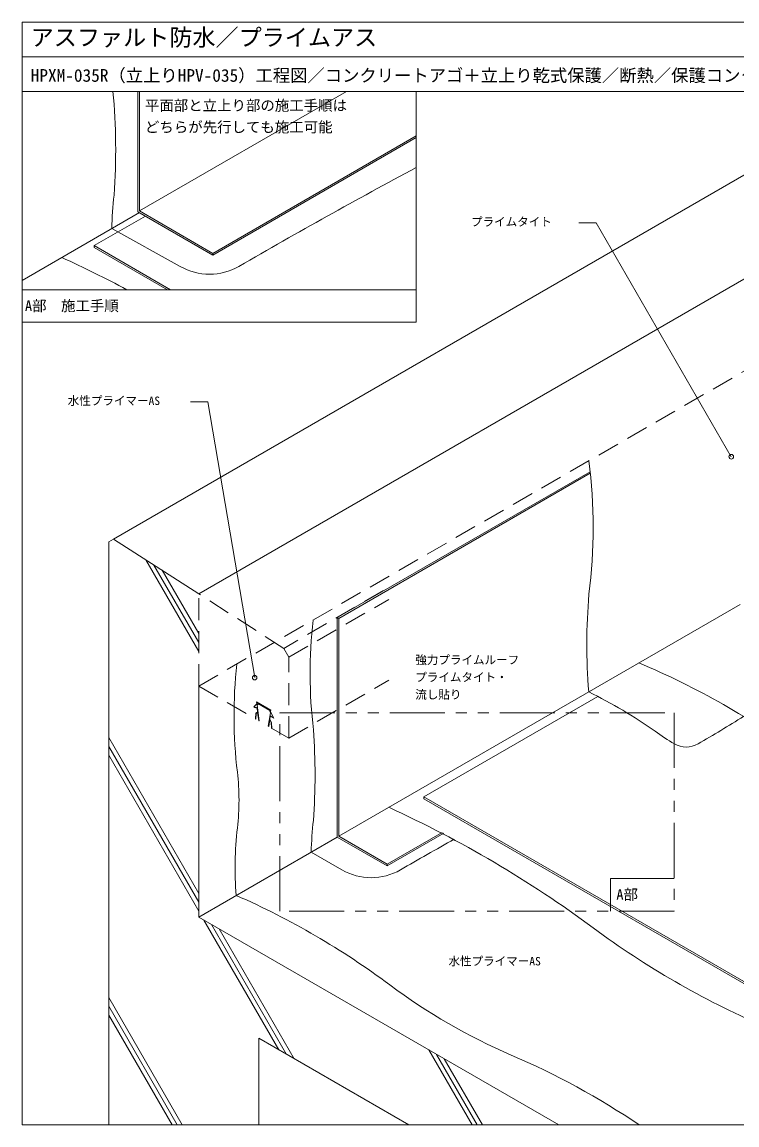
# Model space of a CAD drawing. Units: millimetres, scale not verified. Extents: x -1381 to 1379, y -955 to 955.
# Drawn here: x -1381 to -143, y -955 to 955 of the extents above; entities that cross this region are included whole.
import ezdxf
from ezdxf.enums import TextEntityAlignment as Align

# ---------------------------------------------------------------- set-up
doc = ezdxf.new("R2010")
doc.units = ezdxf.units.MM
doc.header["$LTSCALE"] = 3
doc.linetypes.add('USER1', pattern=[19.05, 12.7, -6.35])
doc.linetypes.add('USER2', pattern=[63.5, 31.75, -6.35, 6.35, -6.35, 6.35, -6.35])
for name, color, linetype, lineweight in [('0-0_0', 7, 'Continuous', 18), ('0-2_KUTAI', 3, 'Continuous', 18), ('0-3_BOUSUI', 1, 'Continuous', 18), ('0-4_MOJI', 7, 'Continuous', 18), ('0-6_WAKU', 7, 'Continuous', 18), ('0-7_COLOR', 9, 'Continuous', 18)]:
    doc.layers.add(name, color=color, linetype=linetype, lineweight=lineweight)
doc.styles.add('ＭＳ ゴシック', font='')
doc.styles.get('ＭＳ ゴシック').set_extended_font_data('MS Gothic')

msp = doc.modelspace()

# ---------------------------------------------------------------- linework, layer by layer
at = {"layer": '0-0_0'}
msp.add_line((-1381.285, 895.011), (1378.715, 895.011), dxfattribs=at)
at = {"layer": '0-2_KUTAI'}
for p, q in [((-1222.868, 59.612), (120.164, 835.011)), ((-1075.4, -34.989), (128.462, 660.061)), ((-1381.285, 507.624), (-1178.127, 624.917)), ((-1231.285, 55.011), (-1222.868, 59.612)), ((-1231.285, 55.011), (-1222.868, 59.612)), ((-1075.4, -34.989), (-1222.868, 59.612)), ((-1231.285, 55.011), (-1231.285, -954.989)), ((-1075.4, -594.989), (-1075.4, -194.989)), ((-1075.4, -594.989), (-835.425, -456.439)), ((-971.477, -804.989), (-711.669, -954.989)), ((-971.477, -804.989), (-971.477, -954.989))]:
    msp.add_line(p, q, dxfattribs=at)
at = {"layer": '0-2_KUTAI', "linetype": 'USER1'}
for p, q in [((-1075.4, -194.989), (128.462, 500.061)), ((-927.932, -129.589), (-1075.4, -34.989)), ((-1075.4, -194.989), (-1075.4, -34.989)), ((-919.515, -144.989), (-746.31, -44.989)), ((-919.515, -284.989), (-919.515, -144.989)), ((-919.515, -284.989), (-746.31, -184.989)), ((-1075.4, -194.989), (-976.237, -252.241)), ((-949.396, -267.737), (-919.515, -284.989))]:
    msp.add_line(p, q, dxfattribs=at)
msp.add_lwpolyline([(-755.373, -29.291), (-927.932, -129.589), (-919.515, -144.989)], dxfattribs=at)
at = {"layer": '0-2_KUTAI'}
msp.add_lwpolyline([(-451.862, -954.989), (-1075.4, -594.989), (-1075.4, -204.989)], dxfattribs=at)
at = {"layer": '0-2_KUTAI', "linetype": 'USER1'}
msp.add_lwpolyline([(-973.399, -240.413), (-976.485, -242.097), (-976.93, -251.841), (-976.237, -252.241), (-975.792, -242.497), (-973.305, -241.14), (-971.477, -254.989), (-970.784, -255.389), (-974.388, -228.057), (-973.206, -227.002), (-973.206, -225.083), (-952.427, -237.079), (-952.427, -238.998), (-951.245, -241.419), (-954.849, -264.589), (-954.156, -264.989), (-952.329, -253.251), (-949.841, -257.48), (-949.396, -267.737), (-948.703, -268.137), (-949.148, -257.88), (-952.234, -252.633), (-951.302, -246.637), (-948.516, -248.245), (-948.516, -249.045), (-945.496, -250.789), (-951.042, -239.437), (-951.042, -236.787), (-950.349, -237.187), (-950.349, -236.387), (-975.284, -221.991), (-975.284, -222.791), (-974.592, -223.191), (-974.592, -225.841), (-980.137, -230.789), (-977.117, -232.533), (-977.117, -231.733), (-974.332, -233.341)], close=True, dxfattribs=at)
at = {"layer": '0-3_BOUSUI'}
for p, q in [((-1178.127, 627.917), (-819.43, 835.011)), ((-1050.821, 554.417), (-698.499, 757.831)), ((-1050.821, 551.417), (-698.499, 754.831)), ((-1225.916, 597.326), (-1107.3, 531.926)), ((-1256.156, 567.867), (-1123.946, 491.536)), ((-1256.156, 564.867), (-1129.142, 491.536)), ((-1050.821, 551.417), (-1050.821, 554.417)), ((-835.425, -76.439), (-397.564, 176.36)), ((-832.827, -77.939), (-397.259, 173.536)), ((-832.827, -454.939), (-137.408, -53.439)), ((-835.425, -76.439), (-832.827, -77.939)), ((-685.602, -386.939), (298.289, -954.989)), ((-685.602, -389.939), (293.093, -954.989)), ((-748.822, -503.439), (-653.581, -448.452)), ((-748.822, -506.439), (-650.931, -449.922)), ((-880.544, -482.489), (-827.365, -513.192)), ((-748.822, -506.439), (-748.822, -503.439))]:
    msp.add_line(p, q, dxfattribs=at)
for points in [[(-1050.821, 551.417), (-1180.725, 626.417), (-1180.725, 835.011)], [(-1050.821, 554.417), (-1178.127, 627.917), (-1178.127, 835.011)], [(-1256.156, 564.867), (-1256.156, 567.867), (-1167.735, 618.917)], [(-748.822, -506.439), (-835.425, -456.439), (-835.425, -76.439)], [(-748.822, -503.439), (-832.827, -454.939), (-832.827, -77.939)], [(-685.602, -389.939), (-685.602, -386.939), (-384.18, -212.913)]]:
    msp.add_lwpolyline(points, dxfattribs=at)
for centre, radius, start, end in [((-2298.557, 733.61), 1079.441, 355.84052, 5.39024), ((4989.851, -9852.868), 11991.326, 118.31847, 120), ((-636.987, 586.271), 589.034, 173.26855, 178.92458), ((-2127.936, -1239.867), 1964.492, 61.80551, 65.47347), ((-1056.556, 619.817), 101.488, 240, 300), ((-1294.147, 77.972), 901.966, 352.74172, 7.45891), ((598.594, -122.852), 1001.777, 175.02545, 184.70019), ((-49.276, -173.086), 833.151, 173.6268, 186.74577), ((-179.136, -246.023), 835.014, 173.87095, 186.73846), ((-814.041, -1362.46), 1307.263, 53.15376, 67.47334), ((-815.754, -1039.811), 932.747, 55.29435, 63.51714), ((-1949.357, 2675.317), 3441.976, 300.34423, 301.87407), ((-1953.257, -349.247), 1079.441, 355.84052, 4.15948), ((-104.12, -37.444), 296.809, 232.52949, 240.24825), ((-230.951, -259.335), 41.227, 240.24825, 299.75175), ((-1417.128, -392.296), 411.59, 353.26154, 6.73846), ((-1561.713, -2192.173), 1964.492, 53.45847, 65.47347), ((-294.738, -496.297), 585.968, 173.26154, 178.64968), ((-426.46, -509.347), 585.968, 173.26154, 184.71259), ((5269.786, -10897.985), 11991.326, 119.48841, 120), ((-776.621, -425.301), 101.488, 240, 300), ((-1556.152, -1800.074), 1357.133, 53.2651, 66.29045), ((491.636, 578.566), 1484.166, 233.45847, 246.54153), ((-125.143, 117.333), 1035.404, 233.2651, 246.7349), ((-1068.311, -2076.356), 1352.447, 56.01039, 66.7349)]:
    msp.add_arc(centre, radius, start, end, dxfattribs=at)
at = {"layer": '0-4_MOJI'}
for p, q in [((-416.819, 607.302), (-386.819, 607.302)), ((-152.952, 202.232), (-386.819, 607.302)), ((-698.499, 491.536), (-1381.285, 491.536)), ((-1089.273, 297.372), (-1059.273, 297.372)), ((-978.412, -180.333), (-1059.273, 297.372))]:
    msp.add_line(p, q, dxfattribs=at)
msp.add_lwpolyline([(-1381.285, 835.011), (-698.499, 835.011), (-698.499, 435.011), (-1381.285, 435.011)], close=True, dxfattribs=at)
at = {"layer": '0-4_MOJI', "linetype": 'USER2'}
msp.add_lwpolyline([(-934.837, -241.076), (-252.051, -241.076), (-252.051, -584.551), (-934.837, -584.551)], close=True, dxfattribs=at)
at = {"layer": '0-4_MOJI'}
msp.add_lwpolyline([(-252.051, -528.027), (-362.051, -528.027), (-362.051, -584.551)], dxfattribs=at)
for centre in [(-152.952, 202.232), (-978.412, -180.333)]:
    msp.add_circle(centre, 4, dxfattribs=at)
at = {"layer": '0-6_WAKU'}
for points in [[(1378.715, 835.011), (-1381.285, 835.011), (-1381.285, 955.011), (1378.715, 955.011)], [(-1381.285, -954.989), (1378.715, -954.989), (1378.715, 955.011), (-1381.285, 955.011)]]:
    msp.add_lwpolyline(points, close=True, dxfattribs=at)
at = {"layer": '0-7_COLOR'}
for p, q in [((-1075.4, -134.796), (-1166.92, 23.722)), ((-1075.4, -119.417), (-1152.818, 14.675)), ((-1075.4, -104.037), (-1138.715, 5.628)), ((-1075.4, -554.037), (-1231.285, -284.037)), ((-1075.4, -569.417), (-1231.285, -299.417)), ((-1075.4, -584.796), (-1231.285, -314.796)), ((-936.669, -825.085), (-1066.573, -600.085)), ((-923.35, -832.775), (-1053.254, -607.775)), ((-910.031, -840.465), (-1039.935, -615.465)), ((-1103.718, -954.989), (-1231.285, -734.037)), ((-1112.597, -954.989), (-1231.285, -749.417)), ((-1121.477, -954.989), (-1231.285, -764.796)), ((-601.862, -954.989), (-676.862, -825.085)), ((-592.982, -954.989), (-663.543, -832.775)), ((-584.103, -954.989), (-650.223, -840.465))]:
    msp.add_line(p, q, dxfattribs=at)

# ---------------------------------------------------------------- texts
at = {"layer": '0-4_MOJI', "style": 'ＭＳ ゴシック'}
for s, height, p in [('平面部と立上り部の施工手順は', 18.33, (-1168.499, 796.011)), ('どちらが先行しても施工可能', 18.33, (-1168.499, 758.511)), ('プライムタイト', 14.66, (-603.748, 597.302)), ('A部\u3000施工手順', 18.33, (-1376.285, 449.036)), ('水性プライマーAS', 14.66, (-1302.191, 287.372)), ('強力プライムルーフ', 14.66, (-700.258, -161.376)), ('プライムタイト・', 14.66, (-700.258, -191.376)), ('流し貼り', 14.66, (-700.258, -221.376)), ('A部', 18.33, (-352.051, -570.527)), ('水性プライマーAS', 14.66, (-642.761, -683.157))]:
    msp.add_text(s, height=height, dxfattribs=at).set_placement(p, align=Align.BOTTOM_LEFT)
at = {"layer": '0-6_WAKU', "style": 'ＭＳ ゴシック'}
for s, height, p in [('アスファルト防水／プライムアス', 29.33, (-1366.285, 905.011)), ('HPXM-035R（立上りHPV-035）工程図／コンクリートアゴ＋立上り乾式保護／断熱／保護コンクリート仕上げ', 21.99, (-1366.285, 845.011))]:
    msp.add_text(s, height=height, dxfattribs=at).set_placement(p, align=Align.BOTTOM_LEFT)

doc.saveas('drawing.dxf')
